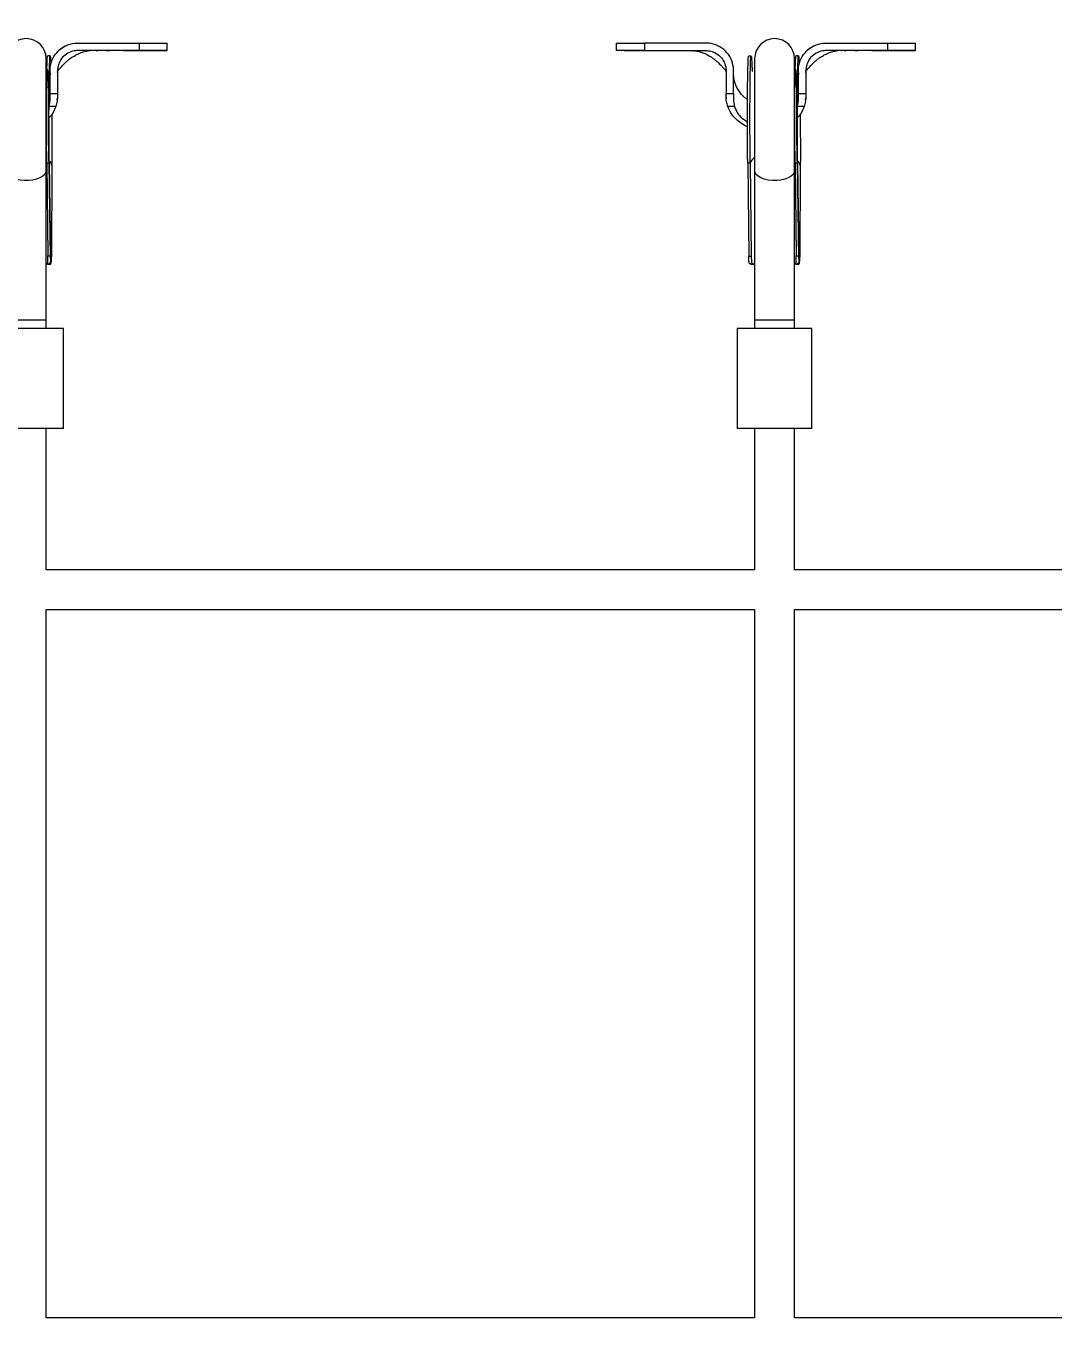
# Model space of a CAD drawing. Header units: millimetres. Extents: x -6879 to 7341, y -8047 to 7187.
# Drawn here: x -3804 to -3393, y -617 to -91 of the extents above; entities that cross this region are included whole.
import ezdxf

# ---------------------------------------------------------------- set-up
doc = ezdxf.new("R2010")
doc.units = ezdxf.units.MM
for name, color, linetype in [('DIKOM_ОБЪЕКТ', 7, 'Continuous'), ('DIKOM_РАЗМЕР_ЗОНА', 7, 'Continuous'), ('DIKOM_РАЗМЕР_ОБЪЕКТА', 7, 'Continuous')]:
    doc.layers.add(name, color=color, linetype=linetype)
doc.styles.add('style1', font='arial.ttf', dxfattribs={"width": 0.8})
doc.dimstyles.new('1-50', dxfattribs={"dimtxt": 300, "dimasz": 200, "dimexe": 100, "dimexo": 0, "dimgap": 100, "dimtad": 0, "dimdec": 0, "dimtxsty": 'style1', "dimcen": 0, "dimclrd": 7, "dimclre": 7, "dimadec": 1, "dimazin": 2, "dimtfac": 1, "dimtdec": 0, "dimtmove": 1, "dimatfit": 3, "dimfxl": 0, "dimlwd": 25, "dimlwe": 18, "dimarcsym": 0})

# ---------------------------------------------------------------- blocks, each defined once
blk = doc.blocks.new('*D20')
at = {"layer": 'Defpoints', "color": 0, "transparency": 16777216}
for p in [(-335.47, 4138.44), (-5198.79, -5966.88), (-1568.13, -5966.88)]:
    blk.add_point(p, dxfattribs=at)
at = {"layer": 'DIKOM_РАЗМЕР_ОБЪЕКТА', "color": 7, "lineweight": 18, "transparency": 16777216}
for p, q in [((-335.47, 4138.44), (-5298.79, 4138.44)), ((-1568.13, -5966.88), (-5298.79, -5966.88))]:
    blk.add_line(p, q, dxfattribs=at)
at = {"layer": 'DIKOM_РАЗМЕР_ОБЪЕКТА', "color": 7, "lineweight": 25, "transparency": 16777216}
for p, q in [((-5198.79, 3938.44), (-5198.79, -81.84)), ((-5198.79, -5766.88), (-5198.79, -1161.62))]:
    blk.add_line(p, q, dxfattribs=at)
at = {"layer": 'DIKOM_РАЗМЕР_ОБЪЕКТА', "color": 7, "transparency": 16777216}
for points in [[(-5232.12, 3938.44), (-5165.46, 3938.44), (-5198.79, 4138.44)], [(-5232.12, -5766.88), (-5165.46, -5766.88), (-5198.79, -5966.88)]]:
    blk.add_solid(points, dxfattribs=at)
at = {"layer": 'DIKOM_РАЗМЕР_ОБЪЕКТА', "color": 0, "transparency": 16777216, "insert": (-5198.79, -621.73), "char_height": 300, "attachment_point": 5, "rotation": 90, "style": 'style1'}
blk.add_mtext('10100', dxfattribs=at)
blk = doc.blocks.new('*D19')
at = {"layer": 'Defpoints', "color": 0, "transparency": 16777216}
for p in [(5624.04, 6094.27), (-4435.35, 2864.29), (5624.04, -2640.11)]:
    blk.add_point(p, dxfattribs=at)
at = {"layer": 'DIKOM_РАЗМЕР_ОБЪЕКТА', "color": 7, "lineweight": 18, "transparency": 16777216}
for p, q in [((-4435.35, 2864.29), (-4435.35, 6194.27)), ((5624.04, -2640.11), (5624.04, 6194.27))]:
    blk.add_line(p, q, dxfattribs=at)
at = {"layer": 'DIKOM_РАЗМЕР_ОБЪЕКТА', "color": 7, "lineweight": 25, "transparency": 16777216}
for p, q in [((-4235.35, 6094.27), (2113.67, 6094.27)), ((5424.04, 6094.27), (3193.46, 6094.27))]:
    blk.add_line(p, q, dxfattribs=at)
at = {"layer": 'DIKOM_РАЗМЕР_ОБЪЕКТА', "color": 7, "transparency": 16777216}
for points in [[(-4235.35, 6127.6), (-4235.35, 6060.94), (-4435.35, 6094.27)], [(5424.04, 6127.6), (5424.04, 6060.94), (5624.04, 6094.27)]]:
    blk.add_solid(points, dxfattribs=at)
at = {"layer": 'DIKOM_РАЗМЕР_ОБЪЕКТА', "color": 0, "transparency": 16777216, "insert": (2653.56, 6094.27), "char_height": 300, "attachment_point": 5, "style": 'style1'}
blk.add_mtext('10100', dxfattribs=at)
blk = doc.blocks.new('*D18')
at = {"layer": 'Defpoints', "color": 0, "transparency": 16777216}
for p in [(-342.29, 5666.7), (-6681.79, -8047.27), (-1651.48, -8047.27)]:
    blk.add_point(p, dxfattribs=at)
at = {"layer": 'DIKOM_РАЗМЕР_ЗОНА', "color": 7, "lineweight": 18, "transparency": 16777216}
for p, q in [((-342.29, 5666.7), (-6781.79, 5666.7)), ((-1651.48, -8047.27), (-6781.79, -8047.27))]:
    blk.add_line(p, q, dxfattribs=at)
at = {"layer": 'DIKOM_РАЗМЕР_ЗОНА', "color": 7, "lineweight": 25, "transparency": 16777216}
for p, q in [((-6681.79, 5466.7), (-6681.79, -340.84)), ((-6681.79, -7847.27), (-6681.79, -1420.62))]:
    blk.add_line(p, q, dxfattribs=at)
at = {"layer": 'DIKOM_РАЗМЕР_ЗОНА', "color": 7, "transparency": 16777216}
for points in [[(-6715.12, 5466.7), (-6648.46, 5466.7), (-6681.79, 5666.7)], [(-6715.12, -7847.27), (-6648.46, -7847.27), (-6681.79, -8047.27)]]:
    blk.add_solid(points, dxfattribs=at)
at = {"layer": 'DIKOM_РАЗМЕР_ЗОНА', "color": 0, "transparency": 16777216, "insert": (-6681.79, -880.73), "char_height": 300, "attachment_point": 5, "rotation": 90, "style": 'style1'}
blk.add_mtext('13700', dxfattribs=at)
blk = doc.blocks.new('*D17')
at = {"layer": 'Defpoints', "color": 0, "transparency": 16777216}
for p in [(-5935.35, 6990.27), (-5935.35, 998.27), (7340.79, -2830.86)]:
    blk.add_point(p, dxfattribs=at)
at = {"layer": 'DIKOM_РАЗМЕР_ЗОНА', "color": 7, "lineweight": 18, "transparency": 16777216}
for p, q in [((-5935.35, 998.27), (-5935.35, 7090.27)), ((7340.79, -2830.86), (7340.79, 7090.27))]:
    blk.add_line(p, q, dxfattribs=at)
at = {"layer": 'DIKOM_РАЗМЕР_ЗОНА', "color": 7, "lineweight": 25, "transparency": 16777216}
for p, q in [((-5735.35, 6990.27), (2016.67, 6990.27)), ((7140.79, 6990.27), (3096.46, 6990.27))]:
    blk.add_line(p, q, dxfattribs=at)
at = {"layer": 'DIKOM_РАЗМЕР_ЗОНА', "color": 7, "transparency": 16777216}
for points in [[(-5735.35, 7023.6), (-5735.35, 6956.94), (-5935.35, 6990.27)], [(7140.79, 7023.6), (7140.79, 6956.94), (7340.79, 6990.27)]]:
    blk.add_solid(points, dxfattribs=at)
at = {"layer": 'DIKOM_РАЗМЕР_ЗОНА', "color": 0, "transparency": 16777216, "insert": (2556.56, 6990.27), "char_height": 300, "attachment_point": 5, "style": 'style1'}
blk.add_mtext('13300', dxfattribs=at)

msp = doc.modelspace()

# ---------------------------------------------------------------- linework, layer by layer
at = {"layer": 'DIKOM_ОБЪЕКТ', "color": 7, "linetype": 'Continuous', "lineweight": 15}
for p, q in [((-3790.54, -99.79), (-3791.35, -100.54)), ((-3788.89, -98.83), (-3790.65, -99.87)), ((-3783.92, -97.58), (-3759.2, -97.58)), ((-3759.2, -97.58), (-3759.2, -100.58)), ((-3747.92, -100.58), (-3747.92, -97.58)), ((-3567.92, -97.58), (-3567.92, -100.58)), ((-3556.64, -97.58), (-3556.64, -100.58)), ((-3531.92, -97.58), (-3556.64, -97.58)), ((-3490.54, -99.79), (-3491.35, -100.54)), ((-3488.89, -98.83), (-3490.65, -99.87)), ((-3483.92, -97.58), (-3459.2, -97.58)), ((-3459.2, -97.58), (-3459.2, -100.58)), ((-3447.92, -100.58), (-3447.92, -97.58)), ((-3796.47, -148.72), (-3796.47, -103.76)), ((-3794.86, -102.68), (-3795.86, -102.68)), ((-3759.2, -100.58), (-3783.92, -100.58)), ((-3756.41, -100.58), (-3755.14, -100.58)), ((-3753.2, -100.58), (-3747.92, -100.58)), ((-3560.78, -100.58), (-3567.9, -100.58)), ((-3556.64, -100.58), (-3531.93, -100.58)), ((-3513.86, -102.75), (-3514.86, -102.76)), ((-3512.47, -103.76), (-3512.47, -148.72)), ((-3496.47, -148.72), (-3496.47, -103.76)), ((-3494.86, -102.68), (-3495.86, -102.68)), ((-3459.2, -100.58), (-3483.92, -100.58)), ((-3456.41, -100.58), (-3455.14, -100.58)), ((-3453.2, -100.58), (-3447.92, -100.58)), ((-3794.92, -109.58), (-3794.92, -108.58)), ((-3794.92, -117.72), (-3794.92, -109.58)), ((-3791.92, -108.58), (-3791.92, -109.58)), ((-3791.92, -109.58), (-3791.92, -117.72)), ((-3523.92, -108.58), (-3523.92, -109.58)), ((-3523.92, -109.58), (-3523.92, -117.72)), ((-3520.92, -109.58), (-3520.92, -108.58)), ((-3520.92, -117.72), (-3520.92, -109.58)), ((-3494.92, -109.58), (-3494.92, -108.58)), ((-3494.92, -117.72), (-3494.92, -109.58)), ((-3491.92, -108.58), (-3491.92, -109.58)), ((-3491.92, -109.58), (-3491.92, -117.72)), ((-3796.29, -115.25), (-3796.47, -115.58)), ((-3496.29, -115.25), (-3496.47, -115.58)), ((-3794.92, -117.72), (-3791.92, -117.72)), ((-3792.01, -120.35), (-3791.98, -119.65)), ((-3523.92, -117.72), (-3520.92, -117.72)), ((-3523.89, -119.21), (-3523.87, -119.93)), ((-3523.89, -119.23), (-3523.83, -119.92)), ((-3494.92, -117.72), (-3491.92, -117.72)), ((-3492.01, -120.35), (-3491.98, -119.65)), ((-3792.59, -122.93), (-3795.3, -122.93)), ((-3520.53, -122.93), (-3523.25, -122.93)), ((-3492.59, -122.93), (-3495.3, -122.93)), ((-3796.47, -144.1), (-3796.26, -144.21)), ((-3796.24, -145.57), (-3796.4, -144.91)), ((-3795.24, -145.64), (-3796.24, -145.64)), ((-3796.24, -145.64), (-3795.8, -182.91)), ((-3794.79, -183.95), (-3795.24, -145.56)), ((-3795.24, -145.56), (-3795.24, -145.64)), ((-3795.24, -145.64), (-3794.8, -182.9)), ((-3794.15, -146.61), (-3794.34, -183.29)), ((-3514.24, -145.71), (-3515.24, -145.72)), ((-3515.24, -145.72), (-3514.8, -182.98)), ((-3514.24, -145.71), (-3513.8, -182.98)), ((-3496.47, -144.1), (-3496.26, -144.21)), ((-3496.24, -145.57), (-3496.4, -144.91)), ((-3495.24, -145.64), (-3496.24, -145.64)), ((-3496.24, -145.64), (-3495.81, -182.91)), ((-3494.79, -183.95), (-3495.24, -145.56)), ((-3495.24, -145.56), (-3495.24, -145.64)), ((-3495.24, -145.64), (-3494.81, -182.9)), ((-3494.15, -146.61), (-3494.34, -183.29)), ((-3796.47, -208.59), (-3796.47, -148.72)), ((-3512.47, -148.72), (-3512.47, -208.59)), ((-3496.47, -208.59), (-3496.47, -148.72)), ((-3795.8, -182.91), (-3794.8, -182.9)), ((-3514.8, -182.98), (-3513.8, -182.98)), ((-3495.81, -182.91), (-3494.81, -182.9)), ((-3796.3, -186.01), (-3795.23, -186.01)), ((-3795.93, -186.18), (-3794.87, -186.17)), ((-3514.17, -186.08), (-3513.11, -186.08)), ((-3513.95, -186.25), (-3512.9, -186.24)), ((-3496.3, -186.01), (-3495.23, -186.01)), ((-3495.93, -186.18), (-3494.87, -186.17)), ((-3796.47, -208.59), (-3812.47, -208.59)), ((-3796.47, -212.04), (-3796.47, -208.59)), ((-3512.47, -208.59), (-3512.47, -212.04)), ((-3496.47, -208.59), (-3512.47, -208.59)), ((-3496.47, -212.04), (-3496.47, -208.59)), ((-3789.47, -212.04), (-3819.47, -212.04)), ((-3789.47, -252.04), (-3789.47, -212.04)), ((-3519.47, -212.04), (-3519.47, -252.04)), ((-3489.47, -212.04), (-3519.47, -212.04)), ((-3489.47, -252.04), (-3489.47, -212.04)), ((-3789.47, -252.04), (-3819.47, -252.04)), ((-3796.47, -308.7), (-3796.47, -252.04)), ((-3489.47, -252.04), (-3519.47, -252.04)), ((-3512.47, -252.04), (-3512.47, -308.7)), ((-3496.47, -308.7), (-3496.47, -252.04)), ((-3512.47, -308.7), (-3796.47, -308.7)), ((-3212.47, -308.7), (-3496.47, -308.7)), ((-3796.47, -608.7), (-3796.47, -324.7)), ((-3796.47, -324.7), (-3512.47, -324.7)), ((-3512.47, -324.7), (-3512.47, -608.7)), ((-3496.47, -608.7), (-3496.47, -324.7)), ((-3496.47, -324.7), (-3212.47, -324.7)), ((-3512.47, -608.7), (-3796.47, -608.7)), ((-3212.47, -608.7), (-3496.47, -608.7))]:
    msp.add_line(p, q, dxfattribs=at)
at = {"layer": 'DIKOM_ОБЪЕКТ', "color": 7, "linetype": 'Continuous', "lineweight": 15, "flags": 128}
for points in [[(-3796.24, -145.64), (-3796.27, -142.51), (-3796.3, -139.28), (-3796.32, -135.98), (-3796.34, -132.66), (-3796.34, -129.35), (-3796.35, -126.09), (-3796.34, -122.92), (-3796.32, -119.87), (-3796.31, -116.98), (-3796.28, -114.28), (-3796.25, -111.8), (-3796.21, -109.58), (-3796.16, -107.63), (-3796.12, -105.98), (-3796.06, -104.65), (-3796.01, -103.65), (-3795.95, -103), (-3795.88, -102.7), (-3795.86, -102.68)], [(-3795.24, -145.64), (-3795.27, -142.51), (-3795.3, -139.28), (-3795.32, -135.98), (-3795.34, -132.66), (-3795.34, -129.35), (-3795.35, -126.09), (-3795.34, -122.91), (-3795.33, -119.86), (-3795.31, -116.97), (-3795.28, -114.27), (-3795.25, -111.8), (-3795.21, -109.57), (-3795.16, -107.62), (-3795.12, -105.98), (-3795.06, -104.65), (-3795.01, -103.65), (-3794.95, -103), (-3794.88, -102.7), (-3794.82, -102.76), (-3794.76, -103.17), (-3794.69, -103.93), (-3794.63, -105.04), (-3794.59, -105.78)], [(-3515.24, -145.72), (-3515.27, -142.59), (-3515.3, -139.35), (-3515.32, -136.06), (-3515.33, -132.74), (-3515.34, -129.43), (-3515.34, -126.16), (-3515.33, -122.99), (-3515.32, -119.94), (-3515.3, -117.05), (-3515.28, -114.35), (-3515.24, -111.87), (-3515.2, -109.65), (-3515.16, -107.7), (-3515.11, -106.05), (-3515.06, -104.72), (-3515, -103.73), (-3514.94, -103.08), (-3514.88, -102.78), (-3514.86, -102.76)], [(-3514.24, -145.71), (-3514.27, -142.58), (-3514.3, -139.35), (-3514.32, -136.05), (-3514.33, -132.73), (-3514.34, -129.42), (-3514.34, -126.16), (-3514.33, -122.99), (-3514.32, -119.94), (-3514.3, -117.05), (-3514.28, -114.35), (-3514.24, -111.87), (-3514.2, -109.65), (-3514.16, -107.7), (-3514.11, -106.05), (-3514.06, -104.72), (-3514, -103.72), (-3513.94, -103.07), (-3513.88, -102.77), (-3513.82, -102.83), (-3513.75, -103.24), (-3513.69, -104.01), (-3513.62, -105.11), (-3513.56, -106.55), (-3513.5, -108.29), (-3513.48, -108.88)], [(-3496.24, -145.64), (-3496.27, -142.51), (-3496.3, -139.28), (-3496.32, -135.98), (-3496.34, -132.66), (-3496.34, -129.35), (-3496.34, -126.09), (-3496.34, -122.92), (-3496.33, -119.87), (-3496.31, -116.98), (-3496.28, -114.28), (-3496.25, -111.8), (-3496.21, -109.58), (-3496.16, -107.63), (-3496.12, -105.98), (-3496.06, -104.65), (-3496.01, -103.65), (-3495.95, -103), (-3495.88, -102.7), (-3495.86, -102.68)], [(-3495.24, -145.64), (-3495.27, -142.51), (-3495.3, -139.28), (-3495.32, -135.98), (-3495.34, -132.66), (-3495.34, -129.35), (-3495.34, -126.09), (-3495.34, -122.91), (-3495.33, -119.86), (-3495.31, -116.97), (-3495.28, -114.27), (-3495.25, -111.8), (-3495.21, -109.57), (-3495.16, -107.62), (-3495.12, -105.98), (-3495.06, -104.65), (-3495.01, -103.65), (-3494.95, -103), (-3494.88, -102.7), (-3494.82, -102.76), (-3494.76, -103.17), (-3494.69, -103.93), (-3494.63, -105.04), (-3494.59, -105.78)], [(-3794.2, -125.98), (-3794.19, -127.13), (-3794.17, -130.41), (-3794.15, -133.73), (-3794.14, -137.04), (-3794.14, -140.32), (-3794.14, -143.53), (-3794.15, -146.61)], [(-3494.2, -125.98), (-3494.19, -127.13), (-3494.17, -130.41), (-3494.15, -133.73), (-3494.14, -137.04), (-3494.14, -140.32), (-3494.14, -143.53), (-3494.15, -146.61)], [(-3796.4, -144.91), (-3796.41, -144.89), (-3796.47, -144.77)], [(-3496.4, -144.91), (-3496.41, -144.89), (-3496.47, -144.77)], [(-3796.47, -148.72), (-3796.58, -149.37), (-3797.04, -150.2), (-3797.85, -150.96), (-3798.97, -151.62), (-3800.35, -152.14), (-3801.92, -152.5), (-3803.61, -152.69), (-3805.34, -152.69), (-3807.03, -152.5), (-3808.6, -152.14), (-3809.97, -151.62), (-3811.09, -150.96), (-3811.9, -150.2), (-3812.37, -149.37), (-3812.47, -148.72)], [(-3496.47, -148.72), (-3496.58, -149.37), (-3497.04, -150.2), (-3497.85, -150.96), (-3498.97, -151.62), (-3500.35, -152.14), (-3501.92, -152.5), (-3503.61, -152.69), (-3505.34, -152.69), (-3507.03, -152.5), (-3508.6, -152.14), (-3509.97, -151.62), (-3511.09, -150.96), (-3511.9, -150.2), (-3512.37, -149.37), (-3512.47, -148.72)]]:
    msp.add_lwpolyline(points, dxfattribs=at)
at = {"layer": 'DIKOM_ОБЪЕКТ', "color": 7, "linetype": 'Continuous', "lineweight": 15}
for centre, radius, start, end in [((-3804.47, -103.76), 8, 0, 180), ((-3504.47, -103.76), 8, 0, 180), ((-3796.84, -147.05), 2.72, 9.1954, 56.882), ((-3511.43, -146.28), 2.87, 111.3731, 168.6214), ((-3496.84, -147.05), 2.72, 9.1635, 56.8931)]:
    msp.add_arc(centre, radius, start, end, dxfattribs=at)
for points, knots in [([(-3794.92, -108.58), (-3794.92, -108.49), (-3794.91, -108.07), (-3794.79, -106.41), (-3793.99, -103.64), (-3791.78, -100.58), (-3788.68, -98.43), (-3785.89, -97.64), (-3784.29, -97.59), (-3783.92, -97.58)], [0, 0, 0, 0, 0.014809, 0.074109, 0.290034, 0.505958, 0.720946, 0.936016, 1, 1, 1, 1]), ([(-3759.2, -97.58), (-3759.12, -97.58), (-3758.74, -97.58), (-3757.16, -97.58), (-3754.85, -97.58), (-3752.33, -97.58), (-3750.43, -97.58), (-3749, -97.58), (-3748.18, -97.58), (-3747.84, -97.58), (-3747.93, -97.58), (-3747.93, -97.58)], [0, 0, 0, 0, 0.011383, 0.056976, 0.240197, 0.388685, 0.541484, 0.68998, 0.842774, 0.991264, 1, 1, 1, 1]), ([(-3567.9, -97.58), (-3567.86, -97.58), (-3567.77, -97.58), (-3566.93, -97.58), (-3565.58, -97.58), (-3563.71, -97.58), (-3561.53, -97.58), (-3559.15, -97.58), (-3557.48, -97.58), (-3556.64, -97.58)], [0, 0, 0, 0, 0.144052, 0.292539, 0.445328, 0.593808, 0.746601, 0.872025, 1, 1, 1, 1]), ([(-3520.92, -108.58), (-3520.92, -108.49), (-3520.92, -108.07), (-3521.04, -106.41), (-3521.84, -103.67), (-3524.03, -100.61), (-3527.12, -98.45), (-3529.92, -97.64), (-3531.53, -97.59), (-3531.92, -97.58)], [0, 0, 0, 0, 0.014809, 0.074109, 0.288787, 0.503469, 0.718037, 0.933097, 1, 1, 1, 1]), ([(-3494.92, -108.58), (-3494.92, -108.49), (-3494.91, -108.07), (-3494.79, -106.41), (-3493.99, -103.64), (-3491.78, -100.58), (-3488.68, -98.43), (-3485.89, -97.64), (-3484.29, -97.59), (-3483.92, -97.58)], [0, 0, 0, 0, 0.01481, 0.074111, 0.290042, 0.505972, 0.720965, 0.936014, 1, 1, 1, 1]), ([(-3459.2, -97.58), (-3459.12, -97.58), (-3458.74, -97.58), (-3457.16, -97.58), (-3454.85, -97.58), (-3452.33, -97.58), (-3450.43, -97.58), (-3449, -97.58), (-3448.18, -97.58), (-3447.84, -97.58), (-3447.93, -97.58), (-3447.93, -97.58)], [0, 0, 0, 0, 0.011402, 0.056975, 0.240212, 0.388697, 0.541494, 0.689979, 0.842776, 0.991264, 1, 1, 1, 1]), ([(-3791.92, -109.4), (-3791.92, -109.3), (-3791.92, -109.13), (-3791.9, -109.08), (-3791.9, -109.03), (-3791.88, -108.95), (-3791.87, -108.92), (-3791.86, -108.89), (-3791.85, -108.86), (-3791.82, -108.8), (-3791.73, -108.55), (-3791.19, -107.86), (-3790.28, -106.94), (-3789.09, -105.68), (-3788, -104.67), (-3787.12, -103.96), (-3786.2, -103.3), (-3785.1, -102.6), (-3783.68, -101.83), (-3781.93, -101.12), (-3780.11, -100.64), (-3779.42, -100.6), (-3779.05, -100.58)], [0, 0, 0, 0, 0.01819, 0.034394, 0.052854, 0.056714, 0.058316, 0.059778, 0.061258, 0.06295, 0.067437, 0.09197, 0.171063, 0.268633, 0.337572, 0.396364, 0.442787, 0.502187, 0.593503, 0.710967, 0.847913, 1, 1, 1, 1]), ([(-3783.92, -100.58), (-3784.14, -100.58), (-3785.26, -100.61), (-3787.25, -101.14), (-3789.53, -102.66), (-3791.16, -104.85), (-3791.85, -106.95), (-3791.9, -108.21), (-3791.92, -108.58)], [0, 0, 0, 0, 0.054117, 0.268331, 0.482536, 0.697286, 0.911982, 1, 1, 1, 1]), ([(-3790.8, -99.99), (-3790.85, -100.04), (-3790.96, -100.13), (-3791.08, -100.23), (-3791.14, -100.28)], [0, 0, 0, 0, 0.499816, 1, 1, 1, 1]), ([(-3776.26, -100.59), (-3776.21, -100.59), (-3776.11, -100.59), (-3776.01, -100.59), (-3775.96, -100.59)], [0, 0, 0, 0, 0.499184, 1, 1, 1, 1]), ([(-3772.37, -100.58), (-3772.38, -100.58), (-3772.46, -100.58), (-3772.05, -100.58), (-3771.5, -100.58), (-3770.99, -100.58), (-3770.9, -100.58)], [0, 0, 0, 0, 0.106445, 0.508279, 0.910133, 1, 1, 1, 1]), ([(-3765.52, -100.58), (-3764.21, -100.58), (-3761.7, -100.58), (-3759.74, -100.58), (-3758.81, -100.58)], [0, 0, 0, 0, 0.522541, 1, 1, 1, 1]), ([(-3760.79, -100.58), (-3759.49, -100.58), (-3757, -100.58), (-3754.67, -100.58), (-3753.55, -100.58)], [0, 0, 0, 0, 0.521835, 1, 1, 1, 1]), ([(-3747.94, -100.58), (-3747.93, -100.58), (-3747.84, -100.58), (-3748.2, -100.58), (-3749.05, -100.58), (-3750.49, -100.58), (-3752.42, -100.58), (-3755.2, -100.58), (-3757.69, -100.58), (-3759.2, -100.58)], [0, 0, 0, 0, 0.012296, 0.165143, 0.313682, 0.466528, 0.615071, 0.767915, 1, 1, 1, 1]), ([(-3756.19, -100.58), (-3755.58, -100.58), (-3754.36, -100.58), (-3753.58, -100.58), (-3753.2, -100.58)], [0, 0, 0, 0, 0.507942, 1, 1, 1, 1]), ([(-3556.64, -100.58), (-3556.72, -100.58), (-3557.13, -100.58), (-3558.85, -100.58), (-3561.26, -100.58), (-3563.8, -100.58), (-3565.64, -100.58), (-3566.97, -100.58), (-3567.78, -100.58), (-3567.86, -100.58), (-3567.9, -100.58)], [0, 0, 0, 0, 0.012363, 0.06189, 0.261115, 0.409637, 0.562456, 0.710967, 0.863782, 1, 1, 1, 1]), ([(-3564.81, -100.58), (-3563.9, -100.58), (-3560.77, -100.58), (-3557.63, -100.58), (-3555.41, -100.58)], [0, 0, 0, 0, 0.291629, 1, 1, 1, 1]), ([(-3557.29, -100.58), (-3556.36, -100.58), (-3554.4, -100.58), (-3551.9, -100.58), (-3550.6, -100.58)], [0, 0, 0, 0, 0.477543, 1, 1, 1, 1]), ([(-3537.35, -100.59), (-3537.28, -100.59), (-3537.15, -100.59), (-3537.02, -100.59), (-3536.95, -100.59)], [0, 0, 0, 0, 0.498436, 1, 1, 1, 1]), ([(-3536.89, -100.58), (-3536.58, -100.59), (-3535.98, -100.62), (-3534.44, -100.97), (-3532.89, -101.52), (-3531.39, -102.23), (-3530.15, -102.96), (-3529.03, -103.73), (-3528.08, -104.46), (-3527.03, -105.41), (-3525.97, -106.55), (-3525.06, -107.43), (-3524.41, -108.14), (-3524.09, -108.59), (-3524.02, -108.79), (-3524, -108.84), (-3523.99, -108.87), (-3523.98, -108.89), (-3523.97, -108.92), (-3523.94, -109.01), (-3523.94, -109.02), (-3523.93, -109.12), (-3523.92, -109.16), (-3523.91, -109.48), (-3523.92, -109.88), (-3523.92, -110.23)], [0, 0, 0, 0, 0.124105, 0.238103, 0.339913, 0.425652, 0.508322, 0.557904, 0.611275, 0.676133, 0.757213, 0.823996, 0.864588, 0.883789, 0.887179, 0.888515, 0.889677, 0.890775, 0.891903, 0.894482, 0.911792, 0.925079, 0.932809, 0.941956, 1, 1, 1, 1]), ([(-3531.93, -100.58), (-3531.84, -100.58), (-3531.38, -100.58), (-3530.17, -100.71), (-3528.24, -101.33), (-3526.13, -102.83), (-3524.56, -105.07), (-3523.97, -107.11), (-3523.93, -108.29), (-3523.92, -108.58)], [0, 0, 0, 0, 0.0221056, 0.1106363, 0.2890249, 0.5028944, 0.7177121, 0.9318358, 1, 1, 1, 1]), ([(-3491.92, -109.4), (-3491.92, -109.3), (-3491.92, -109.13), (-3491.9, -109.08), (-3491.9, -109.03), (-3491.88, -108.95), (-3491.87, -108.92), (-3491.86, -108.89), (-3491.84, -108.86), (-3491.82, -108.8), (-3491.73, -108.55), (-3491.19, -107.86), (-3490.28, -106.94), (-3489.09, -105.68), (-3488, -104.67), (-3487.12, -103.96), (-3486.2, -103.3), (-3485.1, -102.6), (-3483.68, -101.83), (-3481.93, -101.12), (-3480.11, -100.64), (-3479.41, -100.6), (-3479.05, -100.58)], [0, 0, 0, 0, 0.01819, 0.034394, 0.052853, 0.056714, 0.058315, 0.059782, 0.061262, 0.062947, 0.067441, 0.091965, 0.171067, 0.268638, 0.337576, 0.396368, 0.442791, 0.50219, 0.593495, 0.710959, 0.847914, 1, 1, 1, 1]), ([(-3483.92, -100.58), (-3484.14, -100.58), (-3485.26, -100.61), (-3487.25, -101.14), (-3489.53, -102.66), (-3491.16, -104.85), (-3491.85, -106.95), (-3491.9, -108.21), (-3491.92, -108.58)], [0, 0, 0, 0, 0.054118, 0.268333, 0.482508, 0.697284, 0.911981, 1, 1, 1, 1]), ([(-3490.8, -99.99), (-3490.85, -100.04), (-3490.96, -100.13), (-3491.08, -100.23), (-3491.14, -100.28)], [0, 0, 0, 0, 0.499812, 1, 1, 1, 1]), ([(-3476.26, -100.59), (-3476.21, -100.59), (-3476.11, -100.59), (-3476.01, -100.59), (-3475.96, -100.59)], [0, 0, 0, 0, 0.500002, 1, 1, 1, 1]), ([(-3472.37, -100.58), (-3472.38, -100.58), (-3472.46, -100.58), (-3472.05, -100.58), (-3471.5, -100.58), (-3470.99, -100.58), (-3470.9, -100.58)], [0, 0, 0, 0, 0.106452, 0.508315, 0.910126, 1, 1, 1, 1]), ([(-3465.52, -100.58), (-3464.21, -100.58), (-3461.7, -100.58), (-3459.74, -100.58), (-3458.81, -100.58)], [0, 0, 0, 0, 0.522516, 1, 1, 1, 1]), ([(-3460.79, -100.58), (-3459.49, -100.58), (-3457, -100.58), (-3454.67, -100.58), (-3453.55, -100.58)], [0, 0, 0, 0, 0.521856, 1, 1, 1, 1]), ([(-3447.94, -100.58), (-3447.93, -100.58), (-3447.84, -100.58), (-3448.2, -100.58), (-3449.05, -100.58), (-3450.49, -100.58), (-3452.42, -100.58), (-3455.2, -100.58), (-3457.69, -100.58), (-3459.2, -100.58)], [0, 0, 0, 0, 0.012296, 0.165142, 0.313685, 0.466531, 0.615073, 0.767916, 1, 1, 1, 1]), ([(-3456.19, -100.58), (-3455.58, -100.58), (-3454.36, -100.58), (-3453.58, -100.58), (-3453.2, -100.58)], [0, 0, 0, 0, 0.507949, 1, 1, 1, 1]), ([(-3795.42, -144.83), (-3795.43, -143.75), (-3795.45, -141.64), (-3795.48, -138.37), (-3795.51, -135.17), (-3795.53, -132.05), (-3795.55, -129.08), (-3795.56, -125.41), (-3795.58, -121.29), (-3795.6, -117.11), (-3795.62, -113.83), (-3795.66, -111.39), (-3795.72, -109.69), (-3795.82, -108.67), (-3795.9, -108.13), (-3796.03, -108.1), (-3796.06, -108.1)], [0, 0, 0, 0, 0.070744, 0.139244, 0.205479, 0.269428, 0.331072, 0.390399, 0.501912, 0.604078, 0.696877, 0.780344, 0.854565, 0.919681, 0.975897, 1, 1, 1, 1]), ([(-3794.92, -109.51), (-3794.92, -109.6), (-3794.92, -109.78), (-3794.93, -110.1), (-3794.97, -110.79), (-3795.02, -111.56), (-3795.2, -112.15), (-3795.25, -112.3)], [0, 0, 0, 0, 0.102278, 0.18961, 0.350694, 0.838098, 1, 1, 1, 1]), ([(-3515.32, -120.17), (-3515.79, -119.85), (-3517.06, -119), (-3518.68, -117.03), (-3520.12, -114.4), (-3520.78, -111.9), (-3520.92, -110.24), (-3520.92, -109.63), (-3520.92, -109.56)], [0, 0, 0, 0, 0.134953, 0.367137, 0.60266, 0.852668, 0.983505, 1, 1, 1, 1]), ([(-3512.47, -107.75), (-3512.48, -107.74), (-3512.61, -107.59), (-3512.72, -107.52), (-3512.79, -107.57), (-3512.81, -107.59)], [0, 0, 0, 0, 0.023953, 0.648693, 1, 1, 1, 1]), ([(-3495.42, -144.83), (-3495.43, -143.75), (-3495.45, -141.64), (-3495.48, -138.37), (-3495.51, -135.17), (-3495.53, -132.05), (-3495.55, -129.08), (-3495.56, -125.41), (-3495.58, -121.29), (-3495.6, -117.11), (-3495.62, -113.83), (-3495.66, -111.39), (-3495.72, -109.69), (-3495.82, -108.67), (-3495.9, -108.13), (-3496.03, -108.1), (-3496.06, -108.1)], [0, 0, 0, 0, 0.070744, 0.139244, 0.205479, 0.269428, 0.331072, 0.390399, 0.501912, 0.604078, 0.696877, 0.780344, 0.854565, 0.919681, 0.975897, 1, 1, 1, 1]), ([(-3494.92, -109.51), (-3494.92, -109.6), (-3494.92, -109.78), (-3494.93, -110.1), (-3494.97, -110.79), (-3495.02, -111.56), (-3495.2, -112.15), (-3495.25, -112.3)], [0, 0, 0, 0, 0.102279, 0.189612, 0.350707, 0.838096, 1, 1, 1, 1]), ([(-3795.3, -122.93), (-3795.28, -122.84), (-3795.16, -122.44), (-3794.94, -121.39), (-3794.91, -119.71), (-3794.92, -118.38), (-3794.92, -117.72)], [0, 0, 0, 0, 0.048359, 0.2421391, 0.6189409, 1, 1, 1, 1]), ([(-3791.92, -118.8), (-3791.94, -119.49), (-3791.99, -120.9), (-3792.38, -122.24), (-3792.59, -122.93)], [0, 0, 0, 0, 0.492145, 1, 1, 1, 1]), ([(-3791.92, -117.72), (-3791.92, -117.81), (-3791.92, -118.17), (-3791.92, -118.53), (-3791.92, -118.8)], [0, 0, 0, 0, 0.256317, 1, 1, 1, 1]), ([(-3523.92, -118.8), (-3523.92, -118.7), (-3523.92, -118.34), (-3523.92, -117.98), (-3523.92, -117.72)], [0, 0, 0, 0, 0.25633, 1, 1, 1, 1]), ([(-3523.25, -122.93), (-3523.45, -122.27), (-3523.84, -120.93), (-3523.89, -119.52), (-3523.92, -118.8)], [0, 0, 0, 0, 0.491629, 1, 1, 1, 1]), ([(-3520.92, -117.72), (-3520.92, -117.8), (-3520.92, -118.23), (-3520.91, -118.99), (-3520.95, -120.66), (-3520.71, -121.96), (-3520.53, -122.93)], [0, 0, 0, 0, 0.048445, 0.242263, 0.436066, 1, 1, 1, 1]), ([(-3495.3, -122.93), (-3495.28, -122.84), (-3495.16, -122.44), (-3494.94, -121.39), (-3494.91, -119.71), (-3494.92, -118.38), (-3494.92, -117.72)], [0, 0, 0, 0, 0.048359, 0.242138, 0.618943, 1, 1, 1, 1]), ([(-3491.92, -118.8), (-3491.94, -119.49), (-3491.99, -120.9), (-3492.38, -122.24), (-3492.59, -122.93)], [0, 0, 0, 0, 0.492158, 1, 1, 1, 1]), ([(-3491.92, -117.72), (-3491.92, -117.81), (-3491.92, -118.17), (-3491.92, -118.53), (-3491.92, -118.8)], [0, 0, 0, 0, 0.256317, 1, 1, 1, 1]), ([(-3792.59, -122.93), (-3792.76, -123.36), (-3793.42, -125.04), (-3794.46, -126.68), (-3795.51, -127.63), (-3795.55, -127.67)], [0, 0, 0, 0, 0.250071, 0.969363, 1, 1, 1, 1]), ([(-3515.34, -131.14), (-3515.34, -131.14), (-3516.18, -130.83), (-3517.77, -129.85), (-3519.96, -128.14), (-3521.96, -125.84), (-3522.8, -123.95), (-3523.25, -122.93)], [0, 0, 0, 0, 0.000734, 0.227658, 0.470653, 0.713427, 1, 1, 1, 1]), ([(-3520.53, -122.93), (-3520.32, -123.5), (-3519.75, -125.08), (-3518.06, -127.37), (-3516.25, -128.57), (-3515.34, -129.18)], [0, 0, 0, 0, 0.222975, 0.608919, 1, 1, 1, 1]), ([(-3492.59, -122.93), (-3492.76, -123.36), (-3493.42, -125.04), (-3494.47, -126.68), (-3495.51, -127.63), (-3495.55, -127.67)], [0, 0, 0, 0, 0.25011, 0.969424, 1, 1, 1, 1]), ([(-3796.3, -185.95), (-3796.19, -185.96), (-3795.91, -185.97), (-3795.8, -185.42), (-3795.78, -184.42), (-3795.8, -183.43), (-3795.8, -182.91)], [0, 0, 0, 0, 0.180751, 0.441765, 0.705651, 1, 1, 1, 1]), ([(-3795.26, -186.01), (-3795.18, -186.06), (-3794.85, -186.26), (-3794.57, -186.14), (-3794.39, -185.58), (-3794.35, -184.59), (-3794.34, -183.71), (-3794.34, -183.29)], [0, 0, 0, 0, 0.081578, 0.324234, 0.554219, 0.789113, 1, 1, 1, 1]), ([(-3794.8, -182.9), (-3794.8, -183.4), (-3794.78, -184.4), (-3794.8, -185.44), (-3794.9, -185.98), (-3795.15, -185.96), (-3795.23, -185.95)], [0, 0, 0, 0, 0.282221, 0.564514, 0.843707, 1, 1, 1, 1]), ([(-3514.17, -186.03), (-3514.29, -186.03), (-3514.57, -186.03), (-3514.72, -185.45), (-3514.78, -184.44), (-3514.8, -183.47), (-3514.8, -182.98)], [0, 0, 0, 0, 0.189921, 0.454973, 0.723242, 1, 1, 1, 1]), ([(-3513.8, -182.98), (-3513.8, -183.48), (-3513.78, -184.47), (-3513.72, -185.53), (-3513.46, -186.07), (-3513.05, -186.14), (-3512.62, -185.92), (-3512.46, -185.84)], [0, 0, 0, 0, 0.224292, 0.448658, 0.670005, 0.880397, 1, 1, 1, 1]), ([(-3496.3, -185.95), (-3496.19, -185.96), (-3495.91, -185.97), (-3495.8, -185.42), (-3495.78, -184.42), (-3495.8, -183.43), (-3495.81, -182.91)], [0, 0, 0, 0, 0.180751, 0.441765, 0.70565, 1, 1, 1, 1]), ([(-3495.26, -186.01), (-3495.18, -186.06), (-3494.85, -186.26), (-3494.57, -186.14), (-3494.39, -185.58), (-3494.35, -184.59), (-3494.34, -183.71), (-3494.34, -183.29)], [0, 0, 0, 0, 0.08155, 0.324212, 0.55421, 0.789107, 1, 1, 1, 1]), ([(-3494.81, -182.9), (-3494.8, -183.4), (-3494.78, -184.4), (-3494.79, -185.44), (-3494.9, -185.98), (-3495.15, -185.96), (-3495.23, -185.95)], [0, 0, 0, 0, 0.282221, 0.564515, 0.843707, 1, 1, 1, 1]), ([(-3795.93, -186.12), (-3796.01, -186.14), (-3796.14, -186.17), (-3796.38, -186.03), (-3796.47, -185.97)], [0, 0, 0, 0, 0.6247806, 1, 1, 1, 1]), ([(-3513.95, -186.19), (-3513.89, -186.21), (-3513.81, -186.24), (-3513.63, -186.11), (-3513.58, -186.08)], [0, 0, 0, 0, 0.737948, 1, 1, 1, 1]), ([(-3512.47, -186.06), (-3512.57, -186.12), (-3512.77, -186.25), (-3512.85, -186.21), (-3512.9, -186.18)], [0, 0, 0, 0, 0.485265, 1, 1, 1, 1]), ([(-3495.93, -186.12), (-3496.01, -186.14), (-3496.13, -186.17), (-3496.37, -186.03), (-3496.46, -185.98)], [0, 0, 0, 0, 0.634293, 1, 1, 1, 1])]:
    msp.add_open_spline(points, degree=3, knots=knots, dxfattribs=at)

# ---------------------------------------------------------------- dimensions: what is measured, and where the dimension line sits
at = {"layer": 'DIKOM_РАЗМЕР_ЗОНА'}
dim = msp.add_linear_dim(base=(-5935.35, 6990.27), p1=(7340.79, -2830.86), p2=(-5935.35, 998.27), text='13300', dimstyle='1-50', override={"dimscale": 1, "dimtix": 0, "dimtofl": 1, "dimtmove": 1, "dimatfit": 3}, dxfattribs=at)
dim.commit()
dim.dimension.update_dxf_attribs({"geometry": '*D17', "text_midpoint": (2556.56, 6990.27), "dimtype": 160})
dim = msp.add_linear_dim(base=(-6681.79, -8047.27), p1=(-342.29, 5666.7), p2=(-1651.48, -8047.27), angle=270, text='13700', dimstyle='1-50', override={"dimscale": 1, "dimtix": 0, "dimtofl": 1, "dimtmove": 1, "dimatfit": 3}, dxfattribs=at)
dim.commit()
dim.dimension.update_dxf_attribs({"geometry": '*D18', "text_midpoint": (-6681.79, -880.73), "dimtype": 160})
at = {"layer": 'DIKOM_РАЗМЕР_ОБЪЕКТА'}
dim = msp.add_linear_dim(base=(5624.04, 6094.27), p1=(-4435.35, 2864.29), p2=(5624.04, -2640.11), text='10100', dimstyle='1-50', override={"dimscale": 1, "dimtix": 0, "dimtofl": 1, "dimtmove": 1, "dimatfit": 3}, dxfattribs=at)
dim.commit()
dim.dimension.update_dxf_attribs({"geometry": '*D19', "text_midpoint": (2653.56, 6094.27), "dimtype": 160})
dim = msp.add_linear_dim(base=(-5198.79, -5966.88), p1=(-335.47, 4138.44), p2=(-1568.13, -5966.88), angle=270, text='10100', dimstyle='1-50', override={"dimscale": 1, "dimtix": 0, "dimtofl": 1, "dimtmove": 1, "dimatfit": 3}, dxfattribs=at)
dim.commit()
dim.dimension.update_dxf_attribs({"geometry": '*D20', "text_midpoint": (-5198.79, -621.73), "dimtype": 160})

doc.saveas('drawing.dxf')
